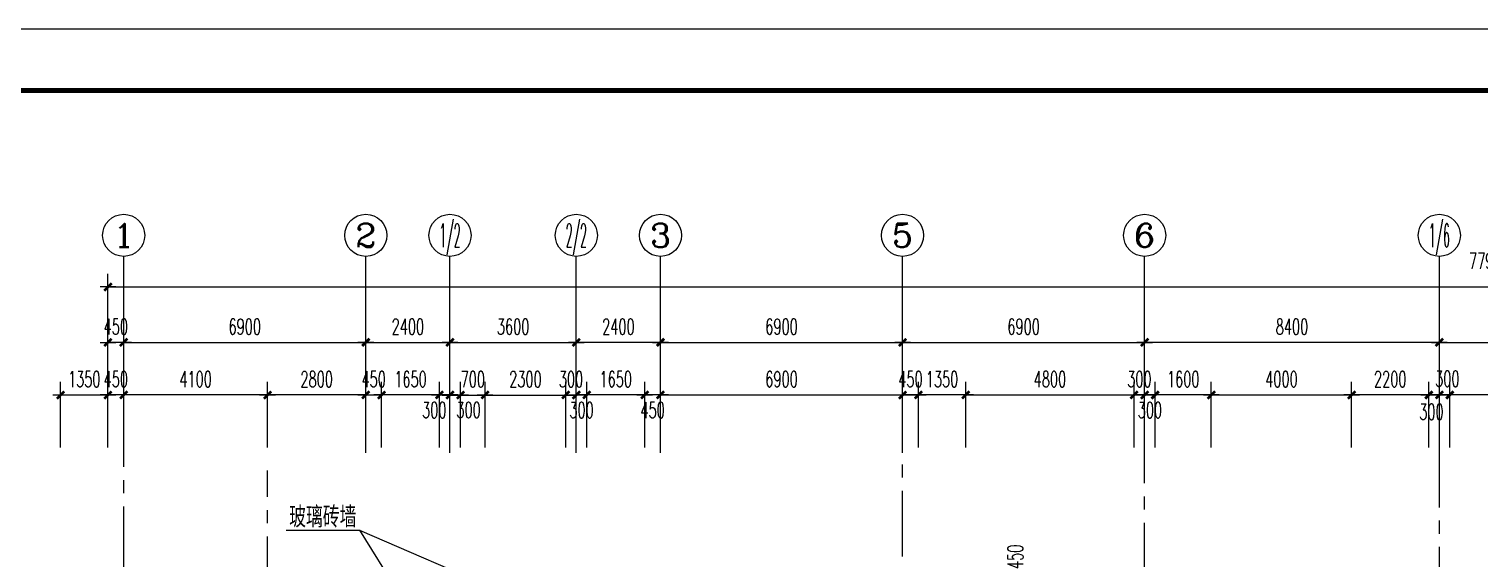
# Model space of a CAD drawing. Extents: x 1575758 to 1999219, y -897052 to -636879.
# Drawn here: x 1744276 to 1785633, y -651985 to -636879 of the extents above; entities that cross this region are included whole.
import ezdxf
from ezdxf.enums import TextEntityAlignment as Align

# ---------------------------------------------------------------- set-up
doc = ezdxf.new("R2010")
doc.units = 0
doc.header["$LTSCALE"] = 1500
doc.header["$MEASUREMENT"] = 0
doc.linetypes.add('CENTER', pattern=[2, 1.25, -0.25, 0.25, -0.25])
doc.layers.get('0').update_dxf_attribs({"linetype": 'CONTINUOUS', "lineweight": 5})
doc.layers.get('DEFPOINTS').update_dxf_attribs({"linetype": 'CONTINUOUS', "lineweight": 5})
for name, color, linetype, lineweight in [('AXIS', 7, 'CONTINUOUS', 5), ('AXIS_TEXT', 7, 'CONTINUOUS', 5), ('DOTE', 7, 'CENTER', 5), ('PUB_DIM', 7, 'CONTINUOUS', 5), ('PUB_TEXT', 7, 'CONTINUOUS', 5), ('WALL', 7, 'CONTINUOUS', 5)]:
    doc.layers.add(name, color=color, linetype=linetype, lineweight=lineweight)
doc.styles.add('COMPLEX', font='COMPLEX')
doc.styles.add('DIM_FONT', font='romans.shx', dxfattribs={"width": 0.6})
doc.styles.add('H1', font='romans.shx', dxfattribs={"width": 1.2, "bigfont": 'hztxt.shx'})
doc.dimstyles.new('NORMAL', dxfattribs={"dimscale": 1.5, "dimtxt": 300, "dimasz": 1, "dimexe": 250, "dimexo": 300, "dimgap": 150, "dimtad": 1, "dimdec": 0, "dimdsep": 46, "dimtxsty": 'DIM_FONT', "dimblk1": '_DIMX', "dimblk2": '_DIMX', "dimsah": 1, "dimcen": 2.5, "dimdle": 0.3, "dimclrd": 256, "dimclre": 256, "dimclrt": 256, "dimadec": 0, "dimazin": 0, "dimtfac": 1, "dimtdec": 0, "dimtix": 1, "dimtmove": 2, "dimatfit": 3, "dimldrblk": '_DIMX', "dimfxl": 1, "dimtvp": 1, "dimtolj": 1, "dimtzin": 0, "dimlwd": -1, "dimlwe": -1, "dimarcsym": 0})

# ---------------------------------------------------------------- blocks, each defined once
blk = doc.blocks.new('_DIMX')
blk.add_line((-150, 0), (150, 0))
at = {"const_width": 50}
blk.add_lwpolyline([(-70, -70), (70, 70)], dxfattribs=at)
blk = doc.blocks.new('*D1039')
at = {"layer": 'DEFPOINTS', "color": 0, "lineweight": 5}
for p in [(1771837, -652667), (1771837, -653117), (1772837, -653117)]:
    blk.add_point(p, dxfattribs=at)
at = {"layer": 'PUB_DIM'}
for p, q in [((1772287, -652667), (1773212, -652667)), ((1772837, -652665), (1772837, -652664)), ((1772837, -652667), (1772837, -653117)), ((1772287, -653117), (1773212, -653117)), ((1772837, -653118), (1772837, -653120))]:
    blk.add_line(p, q, dxfattribs=at)
at = {"layer": 'PUB_DIM', "xscale": 1.5, "yscale": 1.5, "zscale": 1.5}
for p, rotation in [((1772837, -652667), 270), ((1772837, -653117), 90)]:
    blk.add_blockref('_DIMX', p, dxfattribs=dict(at, rotation=rotation))
at = {"layer": 'PUB_DIM', "insert": (1772387, -651922), "char_height": 450, "attachment_point": 5, "rotation": 90, "style": 'DIM_FONT'}
blk.add_mtext('\\A1;450', dxfattribs=at)
blk = doc.blocks.new('_AXISO')
blk.add_circle((0, 0), 0.5)
at = {"layer": 'AXIS_TEXT', "style": 'COMPLEX', "width": 1.041667}
blk.add_attdef('A', text='', height=0.56, dxfattribs=at).set_placement((-0.25, -0.28), (0.25, -0.28), align=Align.FIT)
blk = doc.blocks.new('*D1156')
at = {"layer": 'AXIS'}
for p, q in [((1746975, -648510), (1746975, -645435)), ((1753875, -648510), (1753875, -645435)), ((1746977, -645810), (1753874, -645810))]:
    blk.add_line(p, q, dxfattribs=at)
at = {"layer": 'DEFPOINTS', "color": 0, "lineweight": 5}
for p in [(1753875, -645810), (1746975, -648960), (1753875, -648960)]:
    blk.add_point(p, dxfattribs=at)
at = {"layer": 'AXIS', "xscale": 1.5, "yscale": 1.5, "zscale": 1.5, "rotation": 180}
blk.add_blockref('_DIMX', (1746975, -645810), dxfattribs=at)
at = {"layer": 'AXIS', "xscale": 1.5, "yscale": 1.5, "zscale": 1.5}
blk.add_blockref('_DIMX', (1753875, -645810), dxfattribs=at)
at = {"layer": 'AXIS', "insert": (1750425, -645360), "char_height": 450, "attachment_point": 5, "style": 'DIM_FONT'}
blk.add_mtext('\\A1;6900', dxfattribs=at)
blk = doc.blocks.new('*D1157')
at = {"layer": 'AXIS'}
for p, q in [((1753875, -648510), (1753875, -645435)), ((1756275, -648510), (1756275, -645435)), ((1753877, -645810), (1756274, -645810))]:
    blk.add_line(p, q, dxfattribs=at)
at = {"layer": 'DEFPOINTS', "color": 0, "lineweight": 5}
for p in [(1756275, -645810), (1753875, -648960), (1756275, -648960)]:
    blk.add_point(p, dxfattribs=at)
at = {"layer": 'AXIS', "xscale": 1.5, "yscale": 1.5, "zscale": 1.5, "rotation": 180}
blk.add_blockref('_DIMX', (1753875, -645810), dxfattribs=at)
at = {"layer": 'AXIS', "xscale": 1.5, "yscale": 1.5, "zscale": 1.5}
blk.add_blockref('_DIMX', (1756275, -645810), dxfattribs=at)
at = {"layer": 'AXIS', "insert": (1755075, -645360), "char_height": 450, "attachment_point": 5, "style": 'DIM_FONT'}
blk.add_mtext('\\A1;2400', dxfattribs=at)
blk = doc.blocks.new('*D1163')
at = {"layer": 'AXIS'}
for p, q in [((1756275, -648510), (1756275, -645435)), ((1759875, -648510), (1759875, -645435)), ((1756277, -645810), (1759874, -645810))]:
    blk.add_line(p, q, dxfattribs=at)
at = {"layer": 'DEFPOINTS', "color": 0, "lineweight": 5}
for p in [(1759875, -645810), (1756275, -648960), (1759875, -648960)]:
    blk.add_point(p, dxfattribs=at)
at = {"layer": 'AXIS', "xscale": 1.5, "yscale": 1.5, "zscale": 1.5, "rotation": 180}
blk.add_blockref('_DIMX', (1756275, -645810), dxfattribs=at)
at = {"layer": 'AXIS', "xscale": 1.5, "yscale": 1.5, "zscale": 1.5}
blk.add_blockref('_DIMX', (1759875, -645810), dxfattribs=at)
at = {"layer": 'AXIS', "insert": (1758075, -645360), "char_height": 450, "attachment_point": 5, "style": 'DIM_FONT'}
blk.add_mtext('\\A1;3600', dxfattribs=at)
blk = doc.blocks.new('*D1164')
at = {"layer": 'AXIS'}
for p, q in [((1759875, -648510), (1759875, -645435)), ((1762275, -648510), (1762275, -645435)), ((1762274, -645810), (1759877, -645810))]:
    blk.add_line(p, q, dxfattribs=at)
at = {"layer": 'DEFPOINTS', "color": 0, "lineweight": 5}
for p in [(1759875, -645810), (1759875, -648960), (1762275, -648960)]:
    blk.add_point(p, dxfattribs=at)
at = {"layer": 'AXIS', "xscale": 1.5, "yscale": 1.5, "zscale": 1.5, "rotation": 180}
blk.add_blockref('_DIMX', (1759875, -645810), dxfattribs=at)
at = {"layer": 'AXIS', "xscale": 1.5, "yscale": 1.5, "zscale": 1.5}
blk.add_blockref('_DIMX', (1762275, -645810), dxfattribs=at)
at = {"layer": 'AXIS', "insert": (1761075, -645360), "char_height": 450, "attachment_point": 5, "style": 'DIM_FONT'}
blk.add_mtext('\\A1;2400', dxfattribs=at)
blk = doc.blocks.new('*D1165')
at = {"layer": 'AXIS'}
for p, q in [((1762275, -648510), (1762275, -645435)), ((1769175, -648510), (1769175, -645435)), ((1762277, -645810), (1769174, -645810))]:
    blk.add_line(p, q, dxfattribs=at)
at = {"layer": 'DEFPOINTS', "color": 0, "lineweight": 5}
for p in [(1769175, -645810), (1762275, -648960), (1769175, -648960)]:
    blk.add_point(p, dxfattribs=at)
at = {"layer": 'AXIS', "xscale": 1.5, "yscale": 1.5, "zscale": 1.5, "rotation": 180}
blk.add_blockref('_DIMX', (1762275, -645810), dxfattribs=at)
at = {"layer": 'AXIS', "xscale": 1.5, "yscale": 1.5, "zscale": 1.5}
blk.add_blockref('_DIMX', (1769175, -645810), dxfattribs=at)
at = {"layer": 'AXIS', "insert": (1765725, -645360), "char_height": 450, "attachment_point": 5, "style": 'DIM_FONT'}
blk.add_mtext('\\A1;6900', dxfattribs=at)
blk = doc.blocks.new('*D1169')
at = {"layer": 'DEFPOINTS', "color": 0, "lineweight": 5}
for p in [(1760175, -647310), (1760175, -649260), (1761825, -649260)]:
    blk.add_point(p, dxfattribs=at)
at = {"layer": 'PUB_DIM'}
for p, q in [((1760175, -648810), (1760175, -646935)), ((1761825, -648810), (1761825, -646935)), ((1761824, -647310), (1760177, -647310))]:
    blk.add_line(p, q, dxfattribs=at)
at = {"layer": 'PUB_DIM', "xscale": 1.5, "yscale": 1.5, "zscale": 1.5}
for p, rotation in [((1760175, -647310), 179.9999999999879), ((1761825, -647310), 359.9999999999879)]:
    blk.add_blockref('_DIMX', p, dxfattribs=dict(at, rotation=rotation))
at = {"layer": 'PUB_DIM', "insert": (1761000, -646860), "char_height": 450, "attachment_point": 5, "style": 'DIM_FONT'}
blk.add_mtext('\\A1;1650', dxfattribs=at)
blk = doc.blocks.new('*D1170')
at = {"layer": 'DEFPOINTS', "color": 0, "lineweight": 5}
for p in [(1761825, -647310), (1761825, -649260), (1762275, -649260)]:
    blk.add_point(p, dxfattribs=at)
at = {"layer": 'PUB_DIM'}
for p, q in [((1761825, -648810), (1761825, -646935)), ((1762275, -648810), (1762275, -646935)), ((1761823, -647310), (1761822, -647310)), ((1762275, -647310), (1761825, -647310)), ((1762276, -647310), (1762278, -647310))]:
    blk.add_line(p, q, dxfattribs=at)
at = {"layer": 'PUB_DIM', "xscale": 1.5, "yscale": 1.5, "zscale": 1.5}
for p, rotation in [((1761825, -647310), 0.001716370561048566), ((1762275, -647310), 180.0017163705611)]:
    blk.add_blockref('_DIMX', p, dxfattribs=dict(at, rotation=rotation))
at = {"layer": 'PUB_DIM', "insert": (1762050, -647742), "char_height": 450, "attachment_point": 5, "rotation": 0.0017, "style": 'DIM_FONT'}
blk.add_mtext('\\A1;450', dxfattribs=at)
blk = doc.blocks.new('*D1171')
at = {"layer": 'DEFPOINTS', "color": 0, "lineweight": 5}
for p in [(1755975, -647310), (1755975, -649260), (1756275, -649260)]:
    blk.add_point(p, dxfattribs=at)
at = {"layer": 'PUB_DIM'}
for p, q in [((1755975, -648810), (1755975, -646935)), ((1756275, -648810), (1756275, -646935)), ((1755974, -647310), (1755972, -647310)), ((1756275, -647310), (1755975, -647310)), ((1756277, -647310), (1756278, -647310))]:
    blk.add_line(p, q, dxfattribs=at)
at = {"layer": 'PUB_DIM', "xscale": 1.5, "yscale": 1.5, "zscale": 1.5}
for p, rotation in [((1755975, -647310), 8.756855357630192e-05), ((1756275, -647310), 180.0000875685536)]:
    blk.add_blockref('_DIMX', p, dxfattribs=dict(at, rotation=rotation))
at = {"layer": 'PUB_DIM', "insert": (1755827, -647742), "char_height": 450, "attachment_point": 5, "rotation": 0.0001, "style": 'DIM_FONT'}
blk.add_mtext('\\A1;300', dxfattribs=at)
blk = doc.blocks.new('*D1172')
at = {"layer": 'DEFPOINTS', "color": 0, "lineweight": 5}
for p in [(1754325, -647310), (1754325, -649260), (1755975, -649260)]:
    blk.add_point(p, dxfattribs=at)
at = {"layer": 'PUB_DIM'}
for p, q in [((1754325, -648810), (1754325, -646935)), ((1755975, -648810), (1755975, -646935)), ((1755974, -647310), (1754327, -647310))]:
    blk.add_line(p, q, dxfattribs=at)
at = {"layer": 'PUB_DIM', "xscale": 1.5, "yscale": 1.5, "zscale": 1.5}
for p, rotation in [((1754325, -647310), 179.9999999999959), ((1755975, -647310), 359.999999999996)]:
    blk.add_blockref('_DIMX', p, dxfattribs=dict(at, rotation=rotation))
at = {"layer": 'PUB_DIM', "insert": (1755150, -646860), "char_height": 450, "attachment_point": 5, "style": 'DIM_FONT'}
blk.add_mtext('\\A1;1650', dxfattribs=at)
blk = doc.blocks.new('*D1173')
at = {"layer": 'DEFPOINTS', "color": 0, "lineweight": 5}
for p in [(1751075, -647310), (1751075, -649260), (1753875, -649260)]:
    blk.add_point(p, dxfattribs=at)
at = {"layer": 'PUB_DIM'}
for p, q in [((1751075, -648810), (1751075, -646935)), ((1753875, -648810), (1753875, -646935)), ((1753874, -647310), (1751077, -647310))]:
    blk.add_line(p, q, dxfattribs=at)
at = {"layer": 'PUB_DIM', "xscale": 1.5, "yscale": 1.5, "zscale": 1.5}
for p, rotation in [((1751075, -647310), 180.0000079412412), ((1753875, -647310), 7.941241184639125e-06)]:
    blk.add_blockref('_DIMX', p, dxfattribs=dict(at, rotation=rotation))
at = {"layer": 'PUB_DIM', "insert": (1752475, -646860), "char_height": 450, "attachment_point": 5, "rotation": 0, "style": 'DIM_FONT'}
blk.add_mtext('\\A1;2800', dxfattribs=at)
blk = doc.blocks.new('*D1222')
at = {"layer": 'DEFPOINTS', "color": 0, "lineweight": 5}
for p in [(1769625, -647310), (1769625, -649260), (1770975, -649260)]:
    blk.add_point(p, dxfattribs=at)
at = {"layer": 'PUB_DIM'}
for p, q in [((1769625, -648810), (1769625, -646935)), ((1770975, -648810), (1770975, -646935)), ((1769624, -647310), (1769622, -647310)), ((1770975, -647310), (1769625, -647310)), ((1770977, -647310), (1770978, -647310))]:
    blk.add_line(p, q, dxfattribs=at)
at = {"layer": 'PUB_DIM', "xscale": 1.5, "yscale": 1.5, "zscale": 1.5}
for p, rotation in [((1769625, -647310), 359.9999999999803), ((1770975, -647310), 179.9999999999802)]:
    blk.add_blockref('_DIMX', p, dxfattribs=dict(at, rotation=rotation))
at = {"layer": 'PUB_DIM', "insert": (1770300, -646860), "char_height": 450, "attachment_point": 5, "style": 'DIM_FONT'}
blk.add_mtext('\\A1;1350', dxfattribs=at)
blk = doc.blocks.new('*D1228')
at = {"layer": 'AXIS'}
for p, q in [((1746525, -648657), (1746525, -643856)), ((1824475, -648351), (1824475, -643856)), ((1746527, -644231), (1824474, -644231))]:
    blk.add_line(p, q, dxfattribs=at)
at = {"layer": 'DEFPOINTS', "color": 0, "lineweight": 5}
for p in [(1824475, -644231), (1824475, -648801), (1746525, -649107)]:
    blk.add_point(p, dxfattribs=at)
at = {"layer": 'AXIS', "xscale": 1.5, "yscale": 1.5, "zscale": 1.5, "rotation": 180}
blk.add_blockref('_DIMX', (1746525, -644231), dxfattribs=at)
at = {"layer": 'AXIS', "xscale": 1.5, "yscale": 1.5, "zscale": 1.5}
blk.add_blockref('_DIMX', (1824475, -644231), dxfattribs=at)
at = {"layer": 'AXIS', "insert": (1785900, -643487), "char_height": 450, "attachment_point": 5, "style": 'DIM_FONT'}
blk.add_mtext('\\A1;77950', dxfattribs=at)
blk = doc.blocks.new('*D1232')
at = {"layer": 'DEFPOINTS', "color": 0, "lineweight": 5}
for p in [(1746525, -647310), (1745175, -649260), (1746525, -649260)]:
    blk.add_point(p, dxfattribs=at)
at = {"layer": 'PUB_DIM'}
for p, q in [((1745175, -648810), (1745175, -646935)), ((1746525, -648810), (1746525, -646935)), ((1745174, -647310), (1745172, -647310)), ((1745175, -647310), (1746525, -647310)), ((1746527, -647310), (1746528, -647310))]:
    blk.add_line(p, q, dxfattribs=at)
at = {"layer": 'PUB_DIM', "xscale": 1.5, "yscale": 1.5, "zscale": 1.5}
blk.add_blockref('_DIMX', (1745175, -647310), dxfattribs=at)
at = {"layer": 'PUB_DIM', "xscale": 1.5, "yscale": 1.5, "zscale": 1.5, "rotation": 180}
blk.add_blockref('_DIMX', (1746525, -647310), dxfattribs=at)
at = {"layer": 'PUB_DIM', "insert": (1745850, -646860), "char_height": 450, "attachment_point": 5, "style": 'DIM_FONT'}
blk.add_mtext('\\A1;1350', dxfattribs=at)
blk = doc.blocks.new('*D1233')
at = {"layer": 'AXIS'}
for p, q in [((1746525, -648510), (1746525, -645435)), ((1746975, -648510), (1746975, -645435)), ((1746524, -645810), (1746522, -645810)), ((1746975, -645810), (1746525, -645810)), ((1746977, -645810), (1746978, -645810))]:
    blk.add_line(p, q, dxfattribs=at)
at = {"layer": 'DEFPOINTS', "color": 0, "lineweight": 5}
for p in [(1746525, -645810), (1746525, -648960), (1746975, -648960)]:
    blk.add_point(p, dxfattribs=at)
at = {"layer": 'AXIS', "xscale": 1.5, "yscale": 1.5, "zscale": 1.5}
blk.add_blockref('_DIMX', (1746525, -645810), dxfattribs=at)
at = {"layer": 'AXIS', "xscale": 1.5, "yscale": 1.5, "zscale": 1.5, "rotation": 180}
blk.add_blockref('_DIMX', (1746975, -645810), dxfattribs=at)
at = {"layer": 'AXIS', "insert": (1746750, -645360), "char_height": 450, "attachment_point": 5, "style": 'DIM_FONT'}
blk.add_mtext('\\A1;450', dxfattribs=at)
blk = doc.blocks.new('*D1234')
at = {"layer": 'DEFPOINTS', "color": 0, "lineweight": 5}
for p in [(1746525, -647310), (1746525, -649260), (1746975, -649260)]:
    blk.add_point(p, dxfattribs=at)
at = {"layer": 'PUB_DIM'}
for p, q in [((1746525, -648810), (1746525, -646935)), ((1746975, -648810), (1746975, -646935)), ((1746524, -647310), (1746522, -647310)), ((1746975, -647310), (1746525, -647310)), ((1746977, -647310), (1746978, -647310))]:
    blk.add_line(p, q, dxfattribs=at)
at = {"layer": 'PUB_DIM', "xscale": 1.5, "yscale": 1.5, "zscale": 1.5}
for p, rotation in [((1746525, -647310), 0.0001217643675367015), ((1746975, -647310), 180.0001217643675)]:
    blk.add_blockref('_DIMX', p, dxfattribs=dict(at, rotation=rotation))
at = {"layer": 'PUB_DIM', "insert": (1746750, -646860), "char_height": 450, "attachment_point": 5, "rotation": 0.0001, "style": 'DIM_FONT'}
blk.add_mtext('\\A1;450', dxfattribs=at)
blk = doc.blocks.new('*D1235')
at = {"layer": 'DEFPOINTS', "color": 0, "lineweight": 5}
for p in [(1754325, -647310), (1753875, -649260), (1754325, -649260)]:
    blk.add_point(p, dxfattribs=at)
at = {"layer": 'PUB_DIM'}
for p, q in [((1753875, -648810), (1753875, -646935)), ((1754325, -648810), (1754325, -646935)), ((1753874, -647310), (1753872, -647310)), ((1753875, -647310), (1754325, -647310)), ((1754327, -647310), (1754328, -647310))]:
    blk.add_line(p, q, dxfattribs=at)
at = {"layer": 'PUB_DIM', "xscale": 1.5, "yscale": 1.5, "zscale": 1.5}
for p, rotation in [((1753875, -647310), 0.0001623559828178855), ((1754325, -647310), 180.0001623559828)]:
    blk.add_blockref('_DIMX', p, dxfattribs=dict(at, rotation=rotation))
at = {"layer": 'PUB_DIM', "insert": (1754100, -646860), "char_height": 450, "attachment_point": 5, "rotation": 0.0002, "style": 'DIM_FONT'}
blk.add_mtext('\\A1;450', dxfattribs=at)
blk = doc.blocks.new('*D1236')
at = {"layer": 'DEFPOINTS', "color": 0, "lineweight": 5}
for p in [(1760175, -647310), (1759875, -649260), (1760175, -649260)]:
    blk.add_point(p, dxfattribs=at)
at = {"layer": 'PUB_DIM'}
for p, q in [((1759875, -648810), (1759875, -646935)), ((1760175, -648810), (1760175, -646935)), ((1759873, -647310), (1759872, -647310)), ((1759875, -647310), (1760175, -647310)), ((1760176, -647310), (1760178, -647310))]:
    blk.add_line(p, q, dxfattribs=at)
at = {"layer": 'PUB_DIM', "xscale": 1.5, "yscale": 1.5, "zscale": 1.5}
for p, rotation in [((1759875, -647310), 0.0004728898881278809), ((1760175, -647310), 180.0004728898881)]:
    blk.add_blockref('_DIMX', p, dxfattribs=dict(at, rotation=rotation))
at = {"layer": 'PUB_DIM', "insert": (1760025, -647742), "char_height": 450, "attachment_point": 5, "rotation": 0.0005, "style": 'DIM_FONT'}
blk.add_mtext('\\A1;300', dxfattribs=at)
blk = doc.blocks.new('*D1237')
at = {"layer": 'DEFPOINTS', "color": 0, "lineweight": 5}
for p in [(1769175, -647310), (1762275, -649260), (1769175, -649260)]:
    blk.add_point(p, dxfattribs=at)
at = {"layer": 'PUB_DIM'}
for p, q in [((1762275, -648810), (1762275, -646935)), ((1769175, -648810), (1769175, -646935)), ((1762277, -647310), (1769174, -647310))]:
    blk.add_line(p, q, dxfattribs=at)
at = {"layer": 'PUB_DIM', "xscale": 1.5, "yscale": 1.5, "zscale": 1.5}
for p, rotation in [((1762275, -647310), 179.9997898307406), ((1769175, -647310), 359.9997898307406)]:
    blk.add_blockref('_DIMX', p, dxfattribs=dict(at, rotation=rotation))
at = {"layer": 'PUB_DIM', "insert": (1765725, -646860), "char_height": 450, "attachment_point": 5, "rotation": 359.9998, "style": 'DIM_FONT'}
blk.add_mtext('\\A1;6900', dxfattribs=at)
blk = doc.blocks.new('*D1238')
at = {"layer": 'DEFPOINTS', "color": 0, "lineweight": 5}
for p in [(1769175, -647310), (1769175, -649260), (1769625, -649260)]:
    blk.add_point(p, dxfattribs=at)
at = {"layer": 'PUB_DIM'}
for p, q in [((1769175, -648810), (1769175, -646935)), ((1769625, -648810), (1769625, -646935)), ((1769173, -647310), (1769172, -647310)), ((1769625, -647310), (1769175, -647310)), ((1769626, -647310), (1769628, -647310))]:
    blk.add_line(p, q, dxfattribs=at)
at = {"layer": 'PUB_DIM', "xscale": 1.5, "yscale": 1.5, "zscale": 1.5}
for p, rotation in [((1769175, -647310), 0.001506226381094516), ((1769625, -647310), 180.0015062263811)]:
    blk.add_blockref('_DIMX', p, dxfattribs=dict(at, rotation=rotation))
at = {"layer": 'PUB_DIM', "insert": (1769400, -646860), "char_height": 450, "attachment_point": 5, "rotation": 0.0015, "style": 'DIM_FONT'}
blk.add_mtext('\\A1;450', dxfattribs=at)
blk = doc.blocks.new('*D1270')
at = {"layer": 'DEFPOINTS', "color": 0, "lineweight": 5}
for p in [(1757275, -647311), (1756575, -649261), (1757275, -649261)]:
    blk.add_point(p, dxfattribs=at)
at = {"layer": 'PUB_DIM'}
for p, q in [((1756575, -648811), (1756575, -646936)), ((1757275, -648811), (1757275, -646936)), ((1756574, -647311), (1756572, -647311)), ((1756575, -647311), (1757275, -647311)), ((1757276, -647311), (1757278, -647311))]:
    blk.add_line(p, q, dxfattribs=at)
at = {"layer": 'PUB_DIM', "xscale": 1.5, "yscale": 1.5, "zscale": 1.5}
blk.add_blockref('_DIMX', (1756575, -647311), dxfattribs=at)
at = {"layer": 'PUB_DIM', "xscale": 1.5, "yscale": 1.5, "zscale": 1.5, "rotation": 180}
blk.add_blockref('_DIMX', (1757275, -647311), dxfattribs=at)
at = {"layer": 'PUB_DIM', "insert": (1756925, -646861), "char_height": 450, "attachment_point": 5, "style": 'DIM_FONT'}
blk.add_mtext('\\A1;700', dxfattribs=at)
blk = doc.blocks.new('*D1271')
at = {"layer": 'DEFPOINTS', "color": 0, "lineweight": 5}
for p in [(1759875, -647311), (1759575, -649261), (1759875, -649261)]:
    blk.add_point(p, dxfattribs=at)
at = {"layer": 'PUB_DIM'}
for p, q in [((1759575, -648811), (1759575, -646936)), ((1759875, -648811), (1759875, -646936)), ((1759574, -647311), (1759572, -647311)), ((1759575, -647311), (1759875, -647311)), ((1759877, -647311), (1759878, -647311))]:
    blk.add_line(p, q, dxfattribs=at)
at = {"layer": 'PUB_DIM', "xscale": 1.5, "yscale": 1.5, "zscale": 1.5}
blk.add_blockref('_DIMX', (1759575, -647311), dxfattribs=at)
at = {"layer": 'PUB_DIM', "xscale": 1.5, "yscale": 1.5, "zscale": 1.5, "rotation": 180}
blk.add_blockref('_DIMX', (1759875, -647311), dxfattribs=at)
at = {"layer": 'PUB_DIM', "insert": (1759725, -646861), "char_height": 450, "attachment_point": 5, "style": 'DIM_FONT'}
blk.add_mtext('\\A1;300', dxfattribs=at)
blk = doc.blocks.new('*D1272')
at = {"layer": 'DEFPOINTS', "color": 0, "lineweight": 5}
for p in [(1756275, -647311), (1756275, -649261), (1756575, -649261)]:
    blk.add_point(p, dxfattribs=at)
at = {"layer": 'PUB_DIM'}
for p, q in [((1756275, -648811), (1756275, -646936)), ((1756575, -648811), (1756575, -646936)), ((1756274, -647311), (1756272, -647311)), ((1756575, -647311), (1756275, -647311)), ((1756577, -647311), (1756578, -647311))]:
    blk.add_line(p, q, dxfattribs=at)
at = {"layer": 'PUB_DIM', "xscale": 1.5, "yscale": 1.5, "zscale": 1.5}
blk.add_blockref('_DIMX', (1756275, -647311), dxfattribs=at)
at = {"layer": 'PUB_DIM', "xscale": 1.5, "yscale": 1.5, "zscale": 1.5, "rotation": 180}
blk.add_blockref('_DIMX', (1756575, -647311), dxfattribs=at)
at = {"layer": 'PUB_DIM', "insert": (1756805, -647737), "char_height": 450, "attachment_point": 5, "style": 'DIM_FONT'}
blk.add_mtext('\\A1;300', dxfattribs=at)
blk = doc.blocks.new('*D1690')
at = {"layer": 'AXIS'}
for p, q in [((1769175, -648510), (1769175, -645435)), ((1776075, -648510), (1776075, -645435)), ((1769177, -645810), (1776073, -645810))]:
    blk.add_line(p, q, dxfattribs=at)
at = {"layer": 'DEFPOINTS', "color": 0, "lineweight": 5}
for p in [(1776075, -645810), (1769175, -648960), (1776075, -648960)]:
    blk.add_point(p, dxfattribs=at)
at = {"layer": 'AXIS', "xscale": 1.5, "yscale": 1.5, "zscale": 1.5, "rotation": 180}
blk.add_blockref('_DIMX', (1769175, -645810), dxfattribs=at)
at = {"layer": 'AXIS', "xscale": 1.5, "yscale": 1.5, "zscale": 1.5}
blk.add_blockref('_DIMX', (1776075, -645810), dxfattribs=at)
at = {"layer": 'AXIS', "insert": (1772625, -645360), "char_height": 450, "attachment_point": 5, "style": 'DIM_FONT'}
blk.add_mtext('\\A1;6900', dxfattribs=at)
blk = doc.blocks.new('*D1691')
at = {"layer": 'DEFPOINTS', "color": 0, "lineweight": 5}
for p in [(1784475, -647310), (1784175, -649260), (1784475, -649260)]:
    blk.add_point(p, dxfattribs=at)
at = {"layer": 'PUB_DIM'}
for p, q in [((1784175, -648810), (1784175, -646935)), ((1784475, -648810), (1784475, -646935)), ((1784173, -647310), (1784172, -647310)), ((1784175, -647310), (1784475, -647310)), ((1784476, -647310), (1784478, -647310))]:
    blk.add_line(p, q, dxfattribs=at)
at = {"layer": 'PUB_DIM', "xscale": 1.5, "yscale": 1.5, "zscale": 1.5}
blk.add_blockref('_DIMX', (1784175, -647310), dxfattribs=at)
at = {"layer": 'PUB_DIM', "xscale": 1.5, "yscale": 1.5, "zscale": 1.5, "rotation": 180}
blk.add_blockref('_DIMX', (1784475, -647310), dxfattribs=at)
at = {"layer": 'PUB_DIM', "insert": (1784702, -646849), "char_height": 450, "attachment_point": 5, "style": 'DIM_FONT'}
blk.add_mtext('\\A1;300', dxfattribs=at)
blk = doc.blocks.new('*D1692')
at = {"layer": 'DEFPOINTS', "color": 0, "lineweight": 5}
for p in [(1775775, -647310), (1770975, -649260), (1775775, -649260)]:
    blk.add_point(p, dxfattribs=at)
at = {"layer": 'PUB_DIM'}
for p, q in [((1770975, -648810), (1770975, -646935)), ((1775775, -648810), (1775775, -646935)), ((1770977, -647310), (1775773, -647310))]:
    blk.add_line(p, q, dxfattribs=at)
at = {"layer": 'PUB_DIM', "xscale": 1.5, "yscale": 1.5, "zscale": 1.5, "rotation": 180}
blk.add_blockref('_DIMX', (1770975, -647310), dxfattribs=at)
at = {"layer": 'PUB_DIM', "xscale": 1.5, "yscale": 1.5, "zscale": 1.5}
blk.add_blockref('_DIMX', (1775775, -647310), dxfattribs=at)
at = {"layer": 'PUB_DIM', "insert": (1773375, -646860), "char_height": 450, "attachment_point": 5, "style": 'DIM_FONT'}
blk.add_mtext('\\A1;4800', dxfattribs=at)
blk = doc.blocks.new('*D1693')
at = {"layer": 'DEFPOINTS', "color": 0, "lineweight": 5}
for p in [(1775775, -647310), (1775775, -649260), (1776075, -649260)]:
    blk.add_point(p, dxfattribs=at)
at = {"layer": 'PUB_DIM'}
for p, q in [((1775775, -648810), (1775775, -646935)), ((1776075, -648810), (1776075, -646935)), ((1775773, -647310), (1775772, -647310)), ((1776075, -647310), (1775775, -647310)), ((1776076, -647310), (1776078, -647310))]:
    blk.add_line(p, q, dxfattribs=at)
at = {"layer": 'PUB_DIM', "xscale": 1.5, "yscale": 1.5, "zscale": 1.5}
for p, rotation in [((1775775, -647310), 359.9999999999778), ((1776075, -647310), 179.9999999999777)]:
    blk.add_blockref('_DIMX', p, dxfattribs=dict(at, rotation=rotation))
at = {"layer": 'PUB_DIM', "insert": (1775925, -646860), "char_height": 450, "attachment_point": 5, "style": 'DIM_FONT'}
blk.add_mtext('\\A1;300', dxfattribs=at)
blk = doc.blocks.new('*D1694')
at = {"layer": 'DEFPOINTS', "color": 0, "lineweight": 5}
for p in [(1781975, -647310), (1777975, -649260), (1781975, -649260)]:
    blk.add_point(p, dxfattribs=at)
at = {"layer": 'PUB_DIM'}
for p, q in [((1777975, -648810), (1777975, -646935)), ((1781975, -648810), (1781975, -646935)), ((1777976, -647310), (1781973, -647310))]:
    blk.add_line(p, q, dxfattribs=at)
at = {"layer": 'PUB_DIM', "xscale": 1.5, "yscale": 1.5, "zscale": 1.5, "rotation": 180}
blk.add_blockref('_DIMX', (1777975, -647310), dxfattribs=at)
at = {"layer": 'PUB_DIM', "xscale": 1.5, "yscale": 1.5, "zscale": 1.5}
blk.add_blockref('_DIMX', (1781975, -647310), dxfattribs=at)
at = {"layer": 'PUB_DIM', "insert": (1779975, -646860), "char_height": 450, "attachment_point": 5, "style": 'DIM_FONT'}
blk.add_mtext('\\A1;4000', dxfattribs=at)
blk = doc.blocks.new('*D1695')
at = {"layer": 'DEFPOINTS', "color": 0, "lineweight": 5}
for p in [(1784775, -647310), (1784775, -649260), (1790025, -649260)]:
    blk.add_point(p, dxfattribs=at)
at = {"layer": 'PUB_DIM'}
for p, q in [((1784775, -648810), (1784775, -646935)), ((1790025, -648810), (1790025, -646935)), ((1790024, -647310), (1784776, -647310))]:
    blk.add_line(p, q, dxfattribs=at)
at = {"layer": 'PUB_DIM', "xscale": 1.5, "yscale": 1.5, "zscale": 1.5}
for p, rotation in [((1784775, -647310), 180.0000000000026), ((1790025, -647310), 2.557953848736361e-12)]:
    blk.add_blockref('_DIMX', p, dxfattribs=dict(at, rotation=rotation))
at = {"layer": 'PUB_DIM', "insert": (1787400, -646860), "char_height": 450, "attachment_point": 5, "style": 'DIM_FONT'}
blk.add_mtext('\\A1;5250', dxfattribs=at)
blk = doc.blocks.new('*D1696')
at = {"layer": 'DEFPOINTS', "color": 0, "lineweight": 5}
for p in [(1776375, -647310), (1776075, -649260), (1776375, -649260)]:
    blk.add_point(p, dxfattribs=at)
at = {"layer": 'PUB_DIM'}
for p, q in [((1776075, -648810), (1776075, -646935)), ((1776375, -648810), (1776375, -646935)), ((1776074, -647310), (1776072, -647310)), ((1776075, -647310), (1776375, -647310)), ((1776377, -647310), (1776378, -647310))]:
    blk.add_line(p, q, dxfattribs=at)
at = {"layer": 'PUB_DIM', "xscale": 1.5, "yscale": 1.5, "zscale": 1.5}
blk.add_blockref('_DIMX', (1776075, -647310), dxfattribs=at)
at = {"layer": 'PUB_DIM', "xscale": 1.5, "yscale": 1.5, "zscale": 1.5, "rotation": 180}
blk.add_blockref('_DIMX', (1776375, -647310), dxfattribs=at)
at = {"layer": 'PUB_DIM', "insert": (1776225, -647742), "char_height": 450, "attachment_point": 5, "style": 'DIM_FONT'}
blk.add_mtext('\\A1;300', dxfattribs=at)
blk = doc.blocks.new('*D1697')
at = {"layer": 'DEFPOINTS', "color": 0, "lineweight": 5}
for p in [(1776375, -647310), (1776375, -649260), (1777975, -649260)]:
    blk.add_point(p, dxfattribs=at)
at = {"layer": 'PUB_DIM'}
for p, q in [((1776375, -648810), (1776375, -646935)), ((1777975, -648810), (1777975, -646935)), ((1777973, -647310), (1776377, -647310))]:
    blk.add_line(p, q, dxfattribs=at)
at = {"layer": 'PUB_DIM', "xscale": 1.5, "yscale": 1.5, "zscale": 1.5}
for p, rotation in [((1776375, -647310), 179.9999999999959), ((1777975, -647310), 359.9999999999958)]:
    blk.add_blockref('_DIMX', p, dxfattribs=dict(at, rotation=rotation))
at = {"layer": 'PUB_DIM', "insert": (1777175, -646860), "char_height": 450, "attachment_point": 5, "style": 'DIM_FONT'}
blk.add_mtext('\\A1;1600', dxfattribs=at)
blk = doc.blocks.new('*D1698')
at = {"layer": 'DEFPOINTS', "color": 0, "lineweight": 5}
for p in [(1784475, -647310), (1784475, -649260), (1784775, -649260)]:
    blk.add_point(p, dxfattribs=at)
at = {"layer": 'PUB_DIM'}
for p, q in [((1784475, -648810), (1784475, -646935)), ((1784775, -648810), (1784775, -646935)), ((1784473, -647310), (1784472, -647310)), ((1784775, -647310), (1784475, -647310)), ((1784776, -647310), (1784778, -647310))]:
    blk.add_line(p, q, dxfattribs=at)
at = {"layer": 'PUB_DIM', "xscale": 1.5, "yscale": 1.5, "zscale": 1.5}
blk.add_blockref('_DIMX', (1784475, -647310), dxfattribs=at)
at = {"layer": 'PUB_DIM', "xscale": 1.5, "yscale": 1.5, "zscale": 1.5, "rotation": 180}
blk.add_blockref('_DIMX', (1784775, -647310), dxfattribs=at)
at = {"layer": 'PUB_DIM', "insert": (1784248, -647791), "char_height": 450, "attachment_point": 5, "style": 'DIM_FONT'}
blk.add_mtext('\\A1;300', dxfattribs=at)
blk = doc.blocks.new('*D1699')
at = {"layer": 'AXIS'}
for p, q in [((1776075, -648510), (1776075, -645435)), ((1784475, -648510), (1784475, -645435)), ((1784473, -645810), (1776077, -645810))]:
    blk.add_line(p, q, dxfattribs=at)
at = {"layer": 'DEFPOINTS', "color": 0, "lineweight": 5}
for p in [(1776075, -645810), (1776075, -648960), (1784475, -648960)]:
    blk.add_point(p, dxfattribs=at)
at = {"layer": 'AXIS', "xscale": 1.5, "yscale": 1.5, "zscale": 1.5, "rotation": 180}
blk.add_blockref('_DIMX', (1776075, -645810), dxfattribs=at)
at = {"layer": 'AXIS', "xscale": 1.5, "yscale": 1.5, "zscale": 1.5}
blk.add_blockref('_DIMX', (1784475, -645810), dxfattribs=at)
at = {"layer": 'AXIS', "insert": (1780275, -645360), "char_height": 450, "attachment_point": 5, "style": 'DIM_FONT'}
blk.add_mtext('\\A1;8400', dxfattribs=at)
blk = doc.blocks.new('*D1700')
at = {"layer": 'AXIS'}
for p, q in [((1784475, -648510), (1784475, -645435)), ((1790475, -648510), (1790475, -645435)), ((1784476, -645810), (1790474, -645810))]:
    blk.add_line(p, q, dxfattribs=at)
at = {"layer": 'DEFPOINTS', "color": 0, "lineweight": 5}
for p in [(1790475, -645810), (1784475, -648960), (1790475, -648960)]:
    blk.add_point(p, dxfattribs=at)
at = {"layer": 'AXIS', "xscale": 1.5, "yscale": 1.5, "zscale": 1.5, "rotation": 180}
blk.add_blockref('_DIMX', (1784475, -645810), dxfattribs=at)
at = {"layer": 'AXIS', "xscale": 1.5, "yscale": 1.5, "zscale": 1.5}
blk.add_blockref('_DIMX', (1790475, -645810), dxfattribs=at)
at = {"layer": 'AXIS', "insert": (1787475, -645360), "char_height": 450, "attachment_point": 5, "style": 'DIM_FONT'}
blk.add_mtext('\\A1;6000', dxfattribs=at)
blk = doc.blocks.new('*D1701')
at = {"layer": 'DEFPOINTS', "color": 0, "lineweight": 5}
for p in [(1781975, -647310), (1781975, -649260), (1784175, -649260)]:
    blk.add_point(p, dxfattribs=at)
at = {"layer": 'PUB_DIM'}
for p, q in [((1781975, -648810), (1781975, -646935)), ((1784175, -648810), (1784175, -646935)), ((1784173, -647310), (1781976, -647310))]:
    blk.add_line(p, q, dxfattribs=at)
at = {"layer": 'PUB_DIM', "xscale": 1.5, "yscale": 1.5, "zscale": 1.5}
for p, rotation in [((1781975, -647310), 180.0000000000242), ((1784175, -647310), 2.422062550522242e-11)]:
    blk.add_blockref('_DIMX', p, dxfattribs=dict(at, rotation=rotation))
at = {"layer": 'PUB_DIM', "insert": (1783075, -646860), "char_height": 450, "attachment_point": 5, "style": 'DIM_FONT'}
blk.add_mtext('\\A1;2200', dxfattribs=at)
blk = doc.blocks.new('*D1770')
at = {"layer": 'DEFPOINTS', "color": 0, "lineweight": 5}
for p in [(1759575, -647311), (1757275, -649261), (1759575, -649261)]:
    blk.add_point(p, dxfattribs=at)
at = {"layer": 'PUB_DIM'}
for p, q in [((1757275, -648811), (1757275, -646936)), ((1759575, -648811), (1759575, -646936)), ((1757276, -647311), (1759574, -647311))]:
    blk.add_line(p, q, dxfattribs=at)
at = {"layer": 'PUB_DIM', "xscale": 1.5, "yscale": 1.5, "zscale": 1.5, "rotation": 180}
blk.add_blockref('_DIMX', (1757275, -647311), dxfattribs=at)
at = {"layer": 'PUB_DIM', "xscale": 1.5, "yscale": 1.5, "zscale": 1.5}
blk.add_blockref('_DIMX', (1759575, -647311), dxfattribs=at)
at = {"layer": 'PUB_DIM', "insert": (1758425, -646861), "char_height": 450, "attachment_point": 5, "style": 'DIM_FONT'}
blk.add_mtext('\\A1;2300', dxfattribs=at)
blk = doc.blocks.new('*D2277')
at = {"layer": 'DEFPOINTS', "color": 0, "lineweight": 5}
for p in [(1746975, -647310), (1746975, -649260), (1751075, -649260)]:
    blk.add_point(p, dxfattribs=at)
at = {"layer": 'PUB_DIM'}
for p, q in [((1746975, -648810), (1746975, -646935)), ((1751075, -648810), (1751075, -646935)), ((1751074, -647310), (1746977, -647310))]:
    blk.add_line(p, q, dxfattribs=at)
at = {"layer": 'PUB_DIM', "xscale": 1.5, "yscale": 1.5, "zscale": 1.5}
for p, rotation in [((1746975, -647310), 180.0000079412415), ((1751075, -647310), 7.941241504383356e-06)]:
    blk.add_blockref('_DIMX', p, dxfattribs=dict(at, rotation=rotation))
at = {"layer": 'PUB_DIM', "insert": (1749025, -646860), "char_height": 450, "attachment_point": 5, "rotation": 0, "style": 'DIM_FONT'}
blk.add_mtext('\\A1;4100', dxfattribs=at)

msp = doc.modelspace()

# ---------------------------------------------------------------- linework, layer by layer
at = {"layer": 'AXIS'}
for p, q in [((1746975, -648960), (1746974.9, -643360)), ((1753875, -648960), (1753874.9, -643360)), ((1756275, -648960), (1756274.9, -643360)), ((1759875, -648960), (1759874.9, -643360)), ((1762275, -648960), (1762274.9, -643360)), ((1769175, -648960), (1769174.9, -643360)), ((1776074.9, -648810), (1776074.8, -643360)), ((1784474.9, -648960), (1784474.8, -643360))]:
    msp.add_line(p, q, dxfattribs=at)
at = {"layer": 'AXIS', "color": 250}
msp.add_lwpolyline([(1718225.2, -636878.8), (1718225.2, -738192.2), (1854945.7, -738192.2), (1854945.7, -636878.8)], close=True, dxfattribs=at)
at = {"layer": 'AXIS', "color": 0, "const_width": 140.2}
msp.add_lwpolyline([(1719978, -638631.6), (1719978, -736439.4), (1853192.9, -736439.4), (1853192.9, -638631.6)], close=True, dxfattribs=at)
at = {"layer": 'DOTE'}
for p, q in [((1776074.9, -691825.9), (1776074.9, -647310)), ((1784475, -695516.6), (1784475, -647310)), ((1746974.9, -712361), (1746974.9, -648933.1)), ((1769174.9, -687916.6), (1769174.9, -648933.1)), ((1751075, -659216.6), (1751075, -649460))]:
    msp.add_line(p, q, dxfattribs=at)
at = {"layer": 'WALL'}
for p, q in [((1751607.1, -651160.4), (1753693.9, -651160.4)), ((1753693.9, -651160.4), (1755745.4, -654466.6)), ((1753693.9, -651160.4), (1760999.9, -654316.6))]:
    msp.add_line(p, q, dxfattribs=at)

# ---------------------------------------------------------------- block references
at = {"layer": 'AXIS'}
ref = msp.add_blockref('_AXISO', (1746974.9, -642760), dxfattribs=dict(at, xscale=1200, yscale=1200, zscale=1200))
ref.add_attrib('A', '1', dxfattribs={"layer": 'AXIS_TEXT', "height": 672, "style": 'COMPLEX', "width": 2.083333}).set_placement((1746674.9, -643096), (1747274.9, -643096), align=Align.FIT)
ref = msp.add_blockref('_AXISO', (1753874.9, -642760), dxfattribs=dict(at, xscale=1200, yscale=1200, zscale=1200))
ref.add_attrib('A', '2', dxfattribs={"layer": 'AXIS_TEXT', "height": 672, "style": 'COMPLEX', "width": 1.339286}).set_placement((1753574.9, -643096), (1754174.9, -643096), align=Align.FIT)
ref = msp.add_blockref('_AXISO', (1756274.9, -642760), dxfattribs=dict(at, xscale=1200, yscale=1200, zscale=1200))
ref.add_attrib('A', '1/2', dxfattribs={"layer": 'AXIS_TEXT', "height": 672, "style": 'COMPLEX', "width": 0.367647}).set_placement((1755974.9, -643096), (1756574.9, -643096), align=Align.FIT)
ref = msp.add_blockref('_AXISO', (1759874.9, -642760), dxfattribs=dict(at, xscale=1200, yscale=1200, zscale=1200))
ref.add_attrib('A', '2/2', dxfattribs={"layer": 'AXIS_TEXT', "height": 672, "style": 'COMPLEX', "width": 0.334821}).set_placement((1759574.9, -643096), (1760174.9, -643096), align=Align.FIT)
ref = msp.add_blockref('_AXISO', (1762274.9, -642760), dxfattribs=dict(at, xscale=1200, yscale=1200, zscale=1200))
ref.add_attrib('A', '3', dxfattribs={"layer": 'AXIS_TEXT', "height": 672, "style": 'COMPLEX', "width": 1.339286}).set_placement((1761974.9, -643096), (1762574.9, -643096), align=Align.FIT)
ref = msp.add_blockref('_AXISO', (1769174.9, -642760), dxfattribs=dict(at, xscale=1200, yscale=1200, zscale=1200))
ref.add_attrib('A', '5', dxfattribs={"layer": 'AXIS_TEXT', "height": 672, "style": 'COMPLEX', "width": 1.339286}).set_placement((1768874.9, -643096), (1769474.9, -643096), align=Align.FIT)
ref = msp.add_blockref('_AXISO', (1776074.8, -642760), dxfattribs=dict(at, xscale=1200, yscale=1200, zscale=1200))
ref.add_attrib('A', '6', dxfattribs={"layer": 'AXIS_TEXT', "height": 672, "style": 'COMPLEX', "width": 1.339286}).set_placement((1775774.8, -643096), (1776374.8, -643096), align=Align.FIT)
ref = msp.add_blockref('_AXISO', (1784474.8, -642760), dxfattribs=dict(at, xscale=1200, yscale=1200, zscale=1200))
ref.add_attrib('A', '1/6', dxfattribs={"layer": 'AXIS_TEXT', "height": 672, "style": 'COMPLEX', "width": 0.367647}).set_placement((1784174.8, -643096), (1784774.8, -643096), align=Align.FIT)

# ---------------------------------------------------------------- texts
at = {"layer": 'PUB_TEXT', "style": 'H1', "width": 0.8}
msp.add_text('玻璃砖墙', height=600, dxfattribs=at).set_placement((1751689.6, -651087.7))

# ---------------------------------------------------------------- dimensions: what is measured, and where the dimension line sits
at = {"layer": 'AXIS'}
dim = msp.add_linear_dim(base=(1824475, -644230.9), p1=(1746525, -649106.9), p2=(1824475, -648801.2), dimstyle='NORMAL', dxfattribs=at)
dim.commit()
dim.dimension.update_dxf_attribs({"geometry": '*D1228', "text_midpoint": (1785900, -643487.3), "dimtype": 160})
for base, p1, p2, picture, middle in [((1746525, -645810), (1746975, -648960), (1746525, -648960), '*D1233', (1746750, -645360)), ((1753875, -645810), (1746975, -648960), (1753875, -648960), '*D1156', (1750425, -645360)), ((1756275, -645810), (1753875, -648960), (1756275, -648960), '*D1157', (1755075, -645360)), ((1759875, -645810), (1756275, -648960), (1759875, -648960), '*D1163', (1758075, -645360)), ((1759875, -645810), (1762275, -648960), (1759875, -648960), '*D1164', (1761075, -645360)), ((1769175, -645810), (1762275, -648960), (1769175, -648960), '*D1165', (1765725, -645360)), ((1776074.9, -645810), (1769175, -648960), (1776074.9, -648960), '*D1690', (1772625, -645360)), ((1776075, -645810), (1784475, -648960), (1776075, -648960), '*D1699', (1780275, -645360)), ((1790475, -645810), (1784474.9, -648960), (1790475, -648960), '*D1700', (1787474.9, -645360))]:
    dim = msp.add_linear_dim(base=base, p1=p1, p2=p2, dimstyle='NORMAL', dxfattribs=at)
    dim.commit()
    dim.dimension.update_dxf_attribs({"geometry": picture, "text_midpoint": middle})
at = {"layer": 'PUB_DIM'}
for p1, p2, distance, picture, middle in [((1745175, -649260), (1746525, -649260), 1950, '*D1232', (1745850, -646860)), ((1746975, -649260), (1746525, -649260), -1950, '*D1234', (1746750, -646860)), ((1751075, -649260), (1746975, -649260), -1950, '*D2277', (1749025, -646860)), ((1753875, -649260), (1751075, -649260), -1950, '*D1173', (1752475, -646860)), ((1753875, -649260), (1754325, -649260), 1950, '*D1235', (1754100, -646860)), ((1755975, -649260), (1754325, -649260), -1950, '*D1172', (1755150, -646860)), ((1761825, -649260), (1760175, -649260), -1950, '*D1169', (1761000, -646860)), ((1762275, -649260), (1769175, -649260), 1950, '*D1237', (1765725, -646860)), ((1769625, -649260), (1769175, -649260), -1950, '*D1238', (1769399.9, -646860)), ((1770975, -649260), (1769625, -649260), -1950, '*D1222', (1770300, -646860)), ((1770975, -649260), (1775774.9, -649260), 1950, '*D1692', (1773375, -646860)), ((1776074.9, -649260), (1775774.9, -649260), -1950, '*D1693', (1775924.9, -646860)), ((1777974.9, -649260), (1776375.1, -649260), -1950, '*D1697', (1777175, -646860)), ((1777974.9, -649260), (1781974.9, -649260), 1950, '*D1694', (1779974.9, -646860)), ((1784174.9, -649260), (1781974.9, -649260), -1950, '*D1701', (1783074.9, -646860)), ((1790025, -649260), (1784775, -649260), -1950, '*D1695', (1787400, -646860))]:
    dim = msp.add_aligned_dim(p1=p1, p2=p2, distance=distance, dimstyle='NORMAL', dxfattribs=at)
    dim.commit()
    dim.dimension.update_dxf_attribs({"geometry": picture, "text_midpoint": middle})
for base, p1, p2, picture, middle in [((1757274.9, -647310.6), (1756575, -649260.6), (1757274.9, -649260.6), '*D1270', (1756925, -646860.6)), ((1759575, -647310.6), (1757274.9, -649260.6), (1759575, -649260.6), '*D1770', (1758425, -646860.6)), ((1759875, -647310.6), (1759575, -649260.6), (1759875, -649260.6), '*D1271', (1759725, -646860.6))]:
    dim = msp.add_linear_dim(base=base, p1=p1, p2=p2, dimstyle='NORMAL', dxfattribs=at)
    dim.commit()
    dim.dimension.update_dxf_attribs({"geometry": picture, "text_midpoint": middle})
for base, p1, p2, angle, picture, middle in [((1784474.9, -647310), (1784174.9, -649260), (1784474.9, -649260), 0, '*D1691', (1784702.1, -646849.2)), ((1755975, -647310), (1756275, -649260), (1755975, -649260), 180.00009, '*D1171', (1755827, -647742)), ((1760175, -647310), (1759875, -649260), (1760175, -649260), 0.00047, '*D1236', (1760025, -647742)), ((1761825, -647310), (1762275, -649260), (1761825, -649260), 180.00172, '*D1170', (1762049.9, -647742)), ((1776375.1, -647310), (1776075.1, -649260), (1776375.1, -649260), 0, '*D1696', (1776225.1, -647742)), ((1784474.9, -647310), (1784774.9, -649260), (1784474.9, -649260), 180, '*D1698', (1784247.8, -647791.2)), ((1772836.8, -653116.6), (1771836.8, -652666.5), (1771836.8, -653116.6), 270, '*D1039', (1772386.8, -651922.1))]:
    dim = msp.add_linear_dim(base=base, p1=p1, p2=p2, angle=angle, dimstyle='NORMAL', dxfattribs=at)
    dim.commit()
    dim.dimension.update_dxf_attribs({"geometry": picture, "text_midpoint": middle, "dimtype": 161})
dim = msp.add_linear_dim(base=(1756275, -647310.6), p1=(1756575, -649260.6), p2=(1756275, -649260.6), dimstyle='NORMAL', dxfattribs=at)
dim.commit()
dim.dimension.update_dxf_attribs({"geometry": '*D1272', "text_midpoint": (1756805.1, -647737), "dimtype": 160})

doc.saveas('drawing.dxf')
